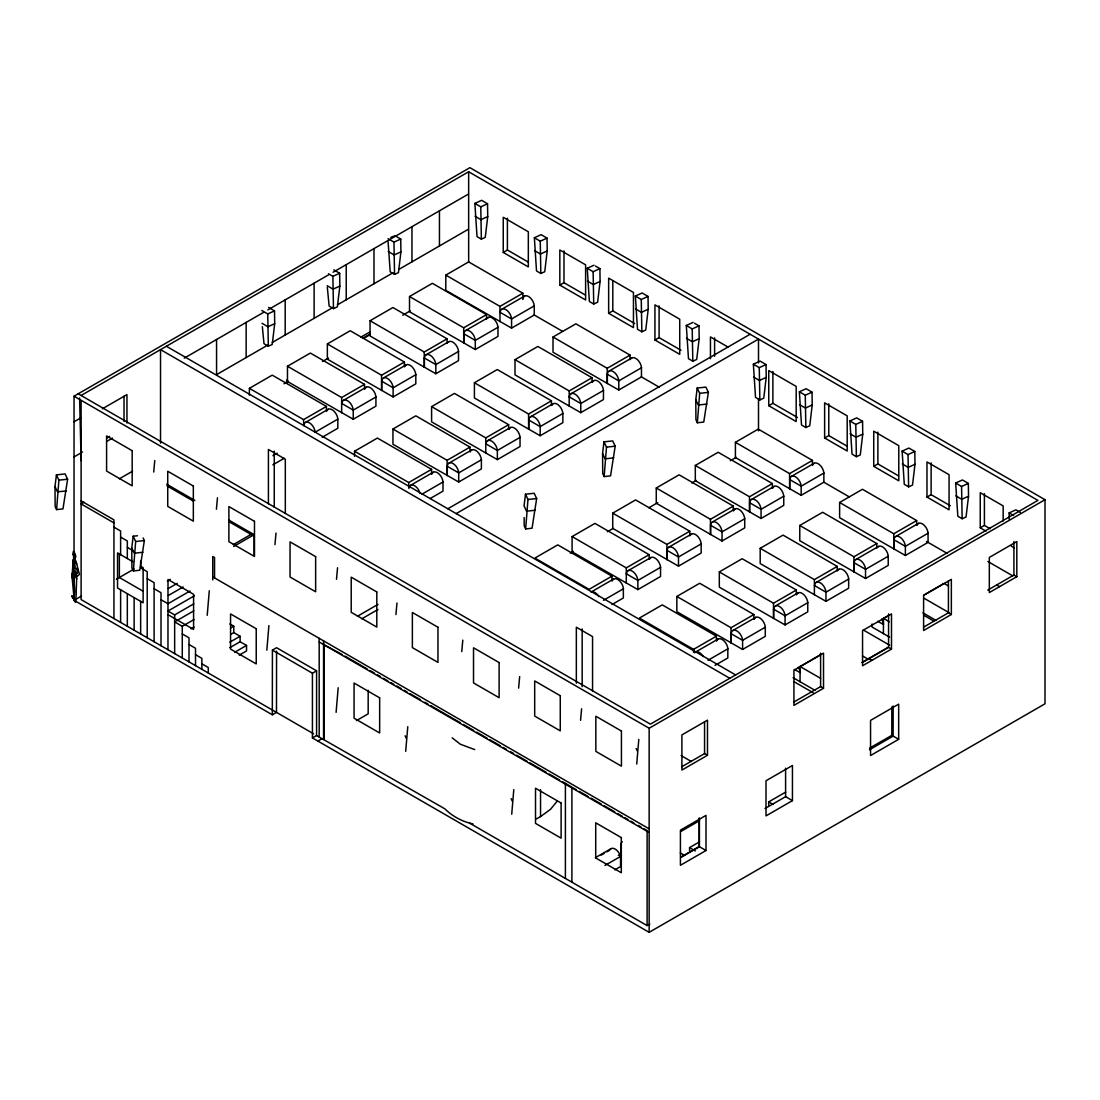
<?xml version="1.0" encoding="UTF-8"?>
<svg xmlns="http://www.w3.org/2000/svg" width="1100" height="1100" viewBox="0 0 1100 1100"><rect width="100%" height="100%" fill="white"/><g stroke="black" fill="none" stroke-linecap="round" stroke-linejoin="round"><path stroke-width="1.5" d="M74.841 599.225L73.782 598.661A6.738 2.021 77.1 0 0 73.301 597.919L74.044 600.298L272.332 714.78L272.415 650.114L276.567 647.721L316.58 670.821L316.58 735.543L444.826 808.803C452.402 816.351 462.413 821.714 472.931 823.914M276.567 651.118L276.485 712.388L272.332 714.78M74.401 561.811L74.759 568.37L74.429 561.179L74.456 562.169M74.401 598.125L74.429 599.239L74.085 597.548L73.301 597.919L75.57 602.168L74.044 600.298L74.044 396.206L469.893 167.667L1045 499.703L1045 703.794L649.151 932.332L312.428 737.935L312.428 673.214L272.415 650.114M73.466 597.919L73.604 597.369M74.058 598.661L71.926 595.994L72.737 598.166M73.892 559.116L73.535 566.101L73.494 564.891A3.644 1.086 77.1 0 1 73.659 563.764L73.37 559.322L71.995 576.194L73.948 597.163M56.581 509.589L58.905 480.15L56.416 474.87L65.106 473.949L67.609 479.229L62.975 508.915L56.581 509.589L55.151 506.564L55 486.585L56.416 474.87M143.124 537.928L144.361 540.567L139.741 570.254L133.347 570.941L135.671 541.489L133.183 536.209L137.528 535.755M153.711 472.051L154.77 460.529M207.212 615.326L209.289 590.714M216.411 509.245L217.47 497.723M266.832 650.169L268.909 625.57M274.945 544.61L276.004 533.074M336.49 579.301L337.549 567.765M336.105 712.346L338.181 687.734M395.918 614.543L396.976 603.02M405.694 751.314L407.784 726.715M461.752 651.626L462.811 640.104M525.649 528.921L527.973 499.482L525.484 494.203L534.174 493.268L536.663 498.547L532.043 528.234L525.649 528.921L524.219 525.882L524.15 517.564M511.72 814.234L513.796 789.635M518.609 688.119L519.668 676.596M580.553 720.308L581.611 708.785M604.161 476.561L606.485 447.123L603.996 441.842L612.686 440.908L615.189 446.188L610.555 475.874L604.161 476.561L602.731 473.522L602.58 453.544L603.996 441.842M636.721 764.019L638.798 739.406M697.359 422.757L699.683 393.319L697.194 388.039L705.884 387.104L708.372 392.384L703.752 422.07L697.359 422.757L695.929 419.719L695.777 399.74L697.194 388.039M75.611 601.934L76.189 594.22A16.445 4.936 77.1 0 0 76.216 591.938L76.684 577.033L74.58 571.354L77.248 576.249L79.448 574.42L75.955 561.206L74.456 560.931L76.725 563.888M72.531 574.227L72.119 573.554L72.366 577.789M268.634 307.423L274.519 310.874L274.697 323.689L272.236 344.465L268.331 346.225L264 343.695L262.35 326.714M333.768 269.816L339.666 273.268L339.845 286.082L337.37 306.859L333.479 308.619L329.134 306.089L327.332 287.403M394.845 235.606L400.744 239.058L400.909 251.873L398.447 272.649L394.543 274.409L390.211 271.879L388.107 241.876M487.726 216.604L485.251 237.38L481.36 239.14L477.029 236.61L474.87 203.404L481.649 200.324L487.547 203.775L487.726 216.604L480.947 219.67L475.049 216.219M547.209 250.951L544.748 271.728L540.842 273.488L536.511 270.944L534.366 237.738L541.145 234.671L547.03 238.123L547.209 250.951L540.43 254.018L534.531 250.566M595.485 266.062L599.913 268.647L600.077 281.476L597.616 302.252L593.725 304.012L589.38 301.469L587.235 268.262L594.014 265.196M648.202 309.251L645.741 330.028L641.85 331.801L637.505 329.257L635.36 296.051L642.139 292.985L648.038 296.436L648.202 309.251L641.424 312.331L635.539 308.88M694.581 323.276L698.995 325.861L699.174 338.676L696.699 359.453L692.808 361.212L688.476 358.683L686.317 325.476L693.096 322.41M766.219 377.396L763.758 398.159L759.852 399.933L755.521 397.389L753.362 364.183L760.155 361.116L766.04 364.567L766.219 377.396L759.44 380.462L753.541 377.011M812.213 404.979L809.751 425.755L805.846 427.515L801.515 424.985L799.37 391.779L806.149 388.712L812.048 392.164L812.213 404.979L805.434 408.059L799.535 404.607M862.744 434.156L860.282 454.933L856.378 456.692L852.046 454.163L849.901 420.956L856.68 417.876L862.565 421.328L862.744 434.156L855.965 437.223L850.066 433.771M914.98 464.31L912.519 485.086L908.614 486.846L904.282 484.316L902.138 451.11L908.916 448.044L914.801 451.495L914.98 464.31L908.201 467.39L902.303 463.939M968.523 496.224L966.048 517L962.156 518.76L957.825 516.23L955.666 483.024L962.445 479.957L968.344 483.409L968.523 496.224L961.744 499.29L955.845 495.839M133.347 570.941L131.917 567.902L131.766 547.924L133.183 536.209M525.484 494.203L524.067 505.904L526.556 511.184L535.246 510.249M76.491 574.035C80.795 570.474 74.126 563.2 76.395 573.898M73.975 560.89C73.562 561.66 73.398 551.265 73.604 553.85A15.056 4.524 77.1 0 1 73.343 554.4L73.838 553.506A3.74 1.127 77.1 0 1 74.002 553.355L75.157 559.9A3.121 0.935 77.1 0 0 75.529 560.89L75.474 560.862M74.058 597.465C76.505 584.746 70.263 571.257 73.851 558.745M72.407 575.85L72.655 578.256M74.236 561.22L73.989 560.656M557.136 801.254L550.44 809.394L540.54 816.571A60.294 34.815 0 0 1 536.236 818.909M81.111 395.491L468.655 171.751L1037.933 500.404L650.375 724.157L78.196 393.814M74.044 421.781L81.029 417.752M184.25 358.16L263.505 312.4M267.836 309.897L328.721 274.752M333.107 272.222L468.435 194.081M102.369 408.801L126.954 394.611L126.954 423.06M74.044 456.926L82.514 452.031M106.672 438.089L109.574 436.411M267.836 345.043L216.562 374.646L216.562 339.501M272.168 342.54L333.107 307.354M337.48 304.824L392.975 272.786M398.819 269.418L468.435 229.212M106.7 441.444L112.489 438.103M249.384 395.12L249.384 388.341L272.236 375.141L326.425 406.436L326.425 411.001M364.801 388.987A8.085 4.675 60 0 1 370.934 388.094A8.085 4.675 60 0 1 375.925 397.018L375.925 406.147L353.237 419.251L287.471 381.48L287.471 366.245L310.337 353.059L364.513 384.34L364.513 388.905M534.256 315.012L511.569 328.116L445.803 290.345L445.803 275.11L468.655 261.91L522.844 293.191L522.844 299.296A8.085 4.675 60 0 1 528.55 296.491A8.085 4.675 60 0 1 534.256 305.882L534.256 315.012L562.499 331.32M404.69 366.671A8.085 4.675 60 0 1 410.822 365.777A8.085 4.675 60 0 1 415.814 374.701L415.814 383.845L393.126 396.949L327.36 359.178L327.36 343.942L350.226 330.743L404.401 362.024L404.401 366.603M487.465 318.134A8.085 4.675 60 0 1 493.68 318.918A8.085 4.675 60 0 1 497.97 327.291L497.97 336.421L475.283 349.525L409.516 311.754L409.516 296.519L432.382 283.319L486.558 314.6L486.558 319.179M448.002 342.347A8.085 4.675 60 0 1 454.204 343.131A8.085 4.675 60 0 1 458.507 351.491L458.507 360.635L435.82 373.739L370.054 335.968L370.054 320.732L392.92 307.532L447.095 338.814L447.095 343.393M503.25 252.436L528.33 266.915L528.33 231.77L503.25 217.291L503.25 252.436L507.402 250.03L528.055 261.965M360.841 337.178L369.6 332.118M119.35 478.816L132.591 471.171M283.979 383.776L288.434 381.205M322.575 361.487L328.515 358.064M362.656 338.346L370.081 334.056M402.751 315.205L410.176 310.915M363.88 338.236L369.724 334.854M84.054 502.232L81.111 503.938L113.946 522.899M287.471 366.245L341.66 397.526L364.513 384.34M249.384 388.341L303.559 419.623L326.425 406.436M445.803 275.11L499.978 306.391L522.844 293.191M327.36 343.942L381.549 375.224L404.401 362.024M409.516 296.519L463.705 327.8L486.558 314.6M370.054 320.732L424.243 352.014L447.095 338.814M305.553 422.331L328.24 409.241M343.654 400.235L366.341 387.145M501.971 309.1L524.659 296.01M383.529 377.933L406.23 364.829M465.699 330.509L488.386 317.419M341.66 403.631L341.825 403.521A8.085 4.675 60 0 1 347.531 400.73A8.085 4.675 60 0 1 353.237 410.107L353.237 419.251M426.223 354.723L448.91 341.619M499.978 312.482L500.156 312.386A8.085 4.675 60 0 1 505.862 309.595A8.085 4.675 60 0 1 511.569 318.972L511.569 328.116M381.549 381.315L381.714 381.219A8.085 4.675 60 0 1 387.42 378.414A8.085 4.675 60 0 1 393.126 387.805L393.126 396.949M463.705 333.891L463.87 333.795A8.085 4.675 60 0 1 469.576 331.004A8.085 4.675 60 0 1 475.283 340.381L475.283 349.525M424.243 358.105L424.408 358.009A8.085 4.675 60 0 1 430.114 355.204A8.085 4.675 60 0 1 435.82 364.595L435.82 373.739M559.831 285.106L585.612 299.984L585.612 264.839L559.831 249.961L559.831 285.106L563.984 282.7L585.461 295.103M272.896 455.675L277.159 453.214M376.021 396.962L353.237 410.107L341.825 403.521M326.7 411.084A8.085 4.675 60 0 1 332.832 410.19A8.085 4.675 60 0 1 337.824 419.114L315.136 432.204A8.085 4.675 60 0 0 309.43 422.826A8.085 4.675 60 0 0 303.738 425.618L303.559 419.623M534.339 305.827L511.569 318.972L500.156 312.386M415.91 374.646L393.126 387.805L381.714 381.219L381.714 390.362M498.066 327.236L475.283 340.381L463.87 333.795L463.705 343.035L463.705 327.8M458.59 351.436L435.82 364.595L424.408 358.009L424.408 367.152M272.896 464.819L284.24 458.26M322.231 437.25L337.824 428.244L337.824 419.114M75.529 599.445L81.483 596.007M116.421 579.205L134.131 568.975M470.264 451.756A8.085 4.675 60 0 1 476.396 450.862A8.085 4.675 60 0 1 481.388 459.786L481.388 468.93L458.7 482.02L392.947 444.249L392.947 429.027L415.8 415.828L469.989 447.109L469.989 451.674M508.915 429.344A8.085 4.675 60 0 1 515.048 428.45A8.085 4.675 60 0 1 520.039 437.374L520.039 446.518L497.351 459.607L431.599 421.85L431.599 406.615L454.451 393.415L508.64 424.696L508.64 429.261M354.544 456.335L354.544 451.248L377.396 438.061L431.585 469.342L431.585 473.908M630.96 358.627A8.085 4.675 60 0 1 637.175 359.411A8.085 4.675 60 0 1 641.465 367.771L641.465 376.915L618.777 390.019L553.011 352.248L553.011 337.012L575.877 323.812L630.053 355.094L630.053 359.672M551.746 405.474A8.085 4.675 60 0 1 557.865 404.58A8.085 4.675 60 0 1 562.856 413.504L562.856 422.647L540.169 435.737L474.416 397.98L474.416 382.745L497.269 369.545L551.457 400.826L551.457 405.391M592.336 382.401A8.085 4.675 60 0 1 598.469 381.507A8.085 4.675 60 0 1 603.46 390.431L603.46 399.561L580.773 412.665L515.006 374.894L515.006 359.659L537.873 346.459L592.048 377.754L592.048 382.319M608.644 313.28L633.462 327.607L633.462 292.476L608.644 278.149L608.644 313.28L612.796 310.887L634.686 323.524M167.338 581.075L170.28 579.384M233.351 544.596L251.006 534.408M233.667 546.48L254.114 534.669L254.114 555.087M168.369 588.473L177.21 583.371M168.369 595.485L183.095 586.987M190.039 591.002L167.97 603.735L161.012 599.72M194.452 595.76L167.97 611.05L174.653 614.9L193.779 603.859M431.599 406.615L485.774 437.896L508.64 424.696M654.94 340.01L679.731 354.324L679.731 319.192L654.94 304.865L654.94 340.01L659.092 337.618L680.969 350.254M354.544 451.248L408.732 482.529L431.585 469.342M392.947 429.027L447.123 460.309L469.989 447.109M553.011 337.012L607.2 368.294L630.053 355.094M474.416 382.745L528.591 414.026L551.457 400.826M515.006 359.659L569.195 390.94L592.048 377.754M449.116 463.018L471.804 449.914M487.768 440.605L510.455 427.501M410.712 485.237L433.4 472.147M176.124 621.06L193.779 610.871M609.194 371.002L631.881 357.899M530.585 416.735L553.273 403.631M571.189 393.649L593.876 380.559M485.774 443.987L485.953 443.891A8.085 4.675 60 0 1 491.645 441.086A8.085 4.675 60 0 1 497.351 450.478L497.351 459.607M447.123 466.4L447.288 466.304A8.085 4.675 60 0 1 452.994 463.499A8.085 4.675 60 0 1 458.7 472.89L458.7 482.02M607.2 374.385L607.365 374.289A8.085 4.675 60 0 1 613.071 371.484A8.085 4.675 60 0 1 618.777 380.875L618.777 390.019M528.591 420.118L528.77 420.021A8.085 4.675 60 0 1 534.476 417.216A8.085 4.675 60 0 1 540.169 426.607L540.169 435.737M569.195 397.031L569.36 396.935A8.085 4.675 60 0 1 575.066 394.144A8.085 4.675 60 0 1 580.773 403.521L580.773 412.665M174.653 621.913L182.27 626.312L194.04 619.52M520.135 437.319L497.351 450.478L485.953 443.891M421.726 494.299L443.08 481.965M481.484 459.731L458.7 472.89L447.288 466.304L447.288 475.434M641.561 367.716L618.777 380.875L607.365 374.289L607.365 383.433M562.952 413.449L540.169 426.607L528.77 420.021L528.77 429.151M603.556 390.376L580.773 403.521L569.36 396.935M191.097 628.829L194.04 627.124M430.224 498.52L442.998 491.15L442.998 482.02A8.085 4.675 60 0 0 437.993 473.096A8.085 4.675 60 0 0 431.874 473.99M230.821 627.894L233.764 626.189L233.764 632.582L240.116 636.254L240.116 641.74L229.817 647.68M447.837 508.777L750.131 334.249M230.821 634.288L233.764 632.582M229.817 642.194L240.116 636.254M456.211 513.604L758.505 339.089L758.505 362.89M234.768 652.231L246.538 645.439L246.538 650.925L239.181 655.174M357.431 616.275L378.015 604.381M361.817 618.805L377.987 609.455M323.579 644.531L342.004 654.404M768.749 405.721L796.18 421.561L796.18 386.416L768.749 370.576L768.749 405.721L772.888 403.315L797.445 417.491M312.428 673.214L316.58 670.821M649.426 559.336A8.085 4.675 60 0 1 655.559 558.429A8.085 4.675 60 0 1 660.55 567.352L660.55 576.496L637.862 589.6L572.096 551.829L572.096 536.594L594.962 523.394L649.138 554.675L649.138 559.254M690.676 534.751A8.085 4.675 60 0 1 696.877 535.535A8.085 4.675 60 0 1 701.181 543.895L701.181 553.039L678.494 566.143L612.727 528.371L612.727 513.136L635.594 499.936L689.769 531.217L689.769 535.796M733.59 510.744A8.085 4.675 60 0 1 739.709 509.85A8.085 4.675 60 0 1 744.714 518.774L744.714 527.904L722.026 541.007L656.26 503.236L656.26 488.001L679.112 474.815L733.301 506.096L733.301 510.661M772.626 488.194A8.085 4.675 60 0 1 778.759 487.3A8.085 4.675 60 0 1 783.75 496.224L783.75 505.368L761.062 518.471L695.31 480.7L695.31 465.465L718.162 452.265L772.351 483.546L772.351 488.125M812.735 465.053A8.085 4.675 60 0 1 818.854 464.159A8.085 4.675 60 0 1 823.859 473.082L823.859 482.212L801.171 495.316L735.405 457.545L735.405 442.31L758.258 429.11L812.446 460.391L812.446 464.97M570.309 553.135L573.279 551.43M607.365 531.754L613.291 528.33M648.849 507.801L657.745 502.659M691.817 482.982L696.273 480.425M730.345 460.735L736.271 457.325M824.629 437.979L847.192 451.014L847.192 415.869L824.629 402.848L824.629 437.979L828.781 435.586L847.11 446.174M312.428 737.935L316.58 735.543M317.873 741.07L322.011 738.678M356.455 720.596L368.17 713.831L368.17 690.291M611.944 576.152L589.091 589.352L534.902 558.071L557.769 544.871L611.944 576.152L611.944 580.731M572.096 536.594L626.285 567.875L649.138 554.675M612.727 513.136L666.916 544.418L689.769 531.217M656.26 488.001L710.449 519.283L733.301 506.096M695.31 465.465L749.485 496.746L772.351 483.546M735.405 442.31L789.58 473.591L812.446 460.391M613.759 578.957L591.071 592.061A8.085 4.675 60 0 1 598.854 596.544M628.279 570.584L650.966 557.48M668.896 547.126L691.584 534.036M712.429 521.991L735.116 508.901M751.479 499.455L774.166 486.351M791.574 476.3L814.261 463.21M626.285 573.966L626.45 573.87A8.085 4.675 60 0 1 632.156 571.065A8.085 4.675 60 0 1 637.862 580.456L637.862 589.6M666.916 550.509L667.081 550.413A8.085 4.675 60 0 1 672.788 547.621A8.085 4.675 60 0 1 678.494 556.999L678.494 566.143M710.449 525.388L710.614 525.277A8.085 4.675 60 0 1 716.32 522.486A8.085 4.675 60 0 1 722.026 531.864L722.026 541.007M749.485 502.837L749.664 502.741A8.085 4.675 60 0 1 755.356 499.936A8.085 4.675 60 0 1 761.062 509.328L761.062 518.471M789.58 479.683L789.759 479.586A8.085 4.675 60 0 1 795.465 476.795A8.085 4.675 60 0 1 801.171 486.172L801.171 495.316M603.501 600.298L623.452 588.775A8.085 4.675 60 0 0 618.365 579.906A8.085 4.675 60 0 0 612.232 580.8M660.646 567.298L637.862 580.456L626.45 573.87M701.277 543.854L678.494 556.999L667.081 550.413L667.081 559.556M744.796 518.719L722.026 531.864L710.614 525.277L710.614 534.421M783.846 496.169L761.062 509.328L749.664 502.741L749.664 511.885M823.941 473.027L801.171 486.172L789.759 479.586L789.759 488.73M612.013 604.519L623.356 597.974L623.356 588.83M873.73 466.331L898.782 480.796L898.782 445.665L873.73 431.186L873.73 466.331L877.883 463.939L898.521 475.846M754.16 619.19A8.085 4.675 60 0 1 760.293 618.296A8.085 4.675 60 0 1 765.284 627.22L765.284 636.35L742.596 649.454L676.844 611.683L676.844 596.447L699.696 583.261L753.885 614.543L753.885 619.107M796.634 594.66A8.085 4.675 60 0 1 802.766 593.766A8.085 4.675 60 0 1 807.758 602.69L807.758 611.834L785.07 624.938L719.317 587.166L719.317 571.931L742.17 558.731L796.359 590.013L796.359 594.591M838.145 569.938A8.085 4.675 60 0 1 844.36 570.721A8.085 4.675 60 0 1 848.65 579.081L848.65 588.225L825.963 601.329L760.196 563.558L760.196 548.322L783.062 535.123L837.237 566.404L837.237 570.982M877.718 547.099A8.085 4.675 60 0 1 883.933 547.869A8.085 4.675 60 0 1 888.223 556.243L888.223 565.373L865.535 578.476L799.769 540.705L799.769 525.47L822.635 512.284L876.81 543.565L876.81 548.13M916.933 525.209A8.085 4.675 60 0 1 923.065 524.315A8.085 4.675 60 0 1 928.056 533.239L928.056 542.382L905.369 555.473L839.616 517.715L839.616 502.48L862.469 489.28L916.657 520.561L916.657 525.126M926.97 497.062L949.066 509.822L949.066 474.691L926.97 461.931L926.97 497.062L931.122 494.67L950.276 505.725M716.416 636.171L662.241 604.89L639.375 618.076L693.564 649.357L716.416 636.171L716.416 640.736M676.844 596.447L731.019 627.729L753.885 614.543M719.317 571.931L773.492 603.212L796.359 590.013M760.196 548.322L814.385 579.604L837.237 566.404M799.769 525.47L853.957 556.751L876.81 543.565M839.616 502.48L893.791 533.761L916.657 520.561M695.544 652.066L718.231 638.976M733.013 630.438L755.7 617.348M775.486 605.921L798.174 592.817M816.379 582.312L839.066 569.209M855.951 559.46L878.639 546.37M895.785 536.47L918.473 523.366M731.019 633.834L731.184 633.724A8.085 4.675 60 0 1 736.89 630.933A8.085 4.675 60 0 1 742.596 640.31L742.596 649.454M773.492 609.304L773.671 609.207A8.085 4.675 60 0 1 779.364 606.402A8.085 4.675 60 0 1 785.07 615.794L785.07 624.938M814.385 585.695L814.55 585.599A8.085 4.675 60 0 1 820.256 582.794A8.085 4.675 60 0 1 825.963 592.185L825.963 601.329M853.957 562.856L854.122 562.746A8.085 4.675 60 0 1 859.829 559.955A8.085 4.675 60 0 1 865.535 569.332L865.535 578.476M893.791 539.852L893.97 539.756A8.085 4.675 60 0 1 899.662 536.951A8.085 4.675 60 0 1 905.369 546.342L905.369 555.473M707.974 660.303L727.911 648.794A8.085 4.675 60 0 0 722.824 639.925A8.085 4.675 60 0 0 716.705 640.819M765.38 627.165L742.596 640.31L731.184 633.724L731.184 642.868M807.854 602.635L785.07 615.794L773.671 609.207L773.671 618.351M848.746 579.026L825.963 592.185L814.55 585.599M888.319 556.188L865.535 569.332L854.122 562.746L854.122 571.89M928.152 533.184L905.369 546.342L893.97 539.756L893.97 548.886M715.055 665.349L727.829 657.979L727.829 648.849M1003.173 520.987L1003.173 505.918L980.251 492.69L980.251 527.835L984.404 525.429L990.138 528.743M74.044 396.206L649.151 728.241L1045 499.703M800.03 681.808L800.126 666.531L820.133 654.981M883.396 633.683L883.492 618.393L889.199 615.092M924.069 594.962L944.075 583.413L948.461 585.956M862.098 662.365L888.319 647.226L891.495 649.041L891.495 613.91L862.551 630.616L862.551 665.761L891.495 649.041M681.821 766.727L704.564 753.596L707.492 755.274L707.492 720.143L681.904 734.91L681.904 770.055L707.492 755.274M793.966 701.979L820.6 686.606L823.515 688.284L823.515 653.152L793.925 670.244L793.925 705.375L823.515 688.284M862.331 662.502L888.566 647.364L888.566 613.896M923.959 626.931L948.42 612.796L951.349 614.487L951.349 579.356L923.601 595.361L923.601 630.506L951.349 614.487M987.773 590.109L1013.925 575.011L1016.826 576.689L1016.826 541.544L989.326 557.425L989.326 592.556L1016.826 576.689M595.361 857.697L610.981 848.691M601.219 855.126L604.051 853.476M606.898 851.84L609.73 850.204M618.31 855.374L621.17 853.724L621.17 843.604A7.879 4.551 60 0 1 622.27 841.72M604.931 865.466L620.551 856.446A8.209 4.744 60 0 0 615.725 849.434A8.209 4.744 60 0 0 610.266 849.324M680.831 831.463L699.531 820.669M614.873 869.852L620.551 866.58L620.551 856.446M689.562 850.795L689.562 847.591L699.518 841.844M768.707 805.104L768.707 801.9L785.758 792.055M680.666 857.23L699.16 846.56L706.008 850.52L706.008 815.389L680.419 830.156L680.419 865.301L706.008 850.52M765.023 808.541L785.593 796.661L792.44 800.621L792.44 765.49L766.013 780.753L766.013 815.884L792.44 800.621M869.605 748.151L891.811 735.336L898.673 739.296L898.673 704.151L870.554 720.39L870.554 755.535L898.673 739.296M680.941 857.395L699.421 846.711L699.421 818.276M869.454 749.774L893.131 736.093L893.131 705.98M469.728 823.185L647.116 925.595L649.852 924.014M390.775 237.449L393.484 236.211M388.066 238.673L393.965 242.124L400.744 239.058M474.87 203.404L480.769 206.855L487.547 203.775M328.46 273.749L332.887 276.334L339.666 273.268M400.909 251.873L394.13 254.952L388.231 251.501M261.855 310.489L267.74 313.94L274.519 310.874M339.845 286.082L333.053 289.149L327.168 285.697M274.697 323.689L267.919 326.755L262.02 323.317M534.366 237.738L540.251 241.189L547.03 238.123M587.235 268.262L593.134 271.714L599.913 268.647M600.077 281.476L593.299 284.543L587.414 281.091M635.36 296.051L641.259 299.502L648.038 296.436M686.317 325.476L692.216 328.928L698.995 325.861M699.174 338.676L692.395 341.756L686.496 338.305M753.362 364.183L759.261 367.634L766.04 364.567M799.37 391.779L805.269 395.23L812.048 392.164M849.901 420.956L855.786 424.408L862.565 421.328M902.138 451.11L908.023 454.561L914.801 451.495M955.666 483.024L961.565 486.475L968.344 483.409M1009.236 519.31L1009.154 512.902L1015.933 509.822L1020.36 512.421M699.683 393.319L708.372 392.384M706.956 404.085L698.266 405.02L695.777 399.74M58.905 480.15L67.609 479.229M66.192 490.93L57.489 491.865L55 486.585M606.485 447.123L615.189 446.188M613.759 457.889L605.069 458.824L602.58 453.544M135.671 541.489L144.361 540.567M527.973 499.482L536.663 498.547M142.945 552.269L134.255 553.204L131.766 547.924M474.705 749.581L460.322 744.219L452.183 737.825M73.617 597.726L72.669 597.204M71.981 595.98L72.614 597.121M75.515 600.284L74.511 598.414M728.282 347.215L710.449 336.916L710.449 358.669M980.251 527.835L985.985 531.135M987.896 561.495L1012.784 575.877M641.314 376.819L659.148 387.131M823.9 482.24L849.173 496.829M926.461 541.447L947.265 553.465M996.683 584.966L999.584 586.644M924.138 598.304L949.039 612.673M922.928 612.837L936.045 620.4M923.918 615.34L934.175 621.266M883.492 618.393L889.35 621.775M877.69 621.252L883.492 624.484A8.085 4.675 60 0 0 881.678 619.107M889.57 637.134L872.08 627.041L872.08 623.989M863.349 630.025L889.707 645.246M868.862 658.46L872.025 660.289M862.455 655.902L868.312 659.285M800.126 666.531L820.628 678.356M794.324 669.377L800.126 672.623A8.085 4.675 60 0 0 798.311 667.232M793.086 677.696L814.949 690.319M794.186 681.794L813.23 692.78M166.375 346.266L735.639 674.933M729.809 678.301L160.531 349.635L160.531 443.135M768.707 801.9L773.066 804.416M681.106 755.59L691.433 761.558M166.664 484.192L194.824 500.445M228.91 520.121L254.114 534.669M166.953 485.87L193.49 501.201M228.883 521.634L252.794 535.439M689.562 847.591L695.379 850.946M81.111 500.899L113.946 519.846L113.946 618.544M212.754 576.895L648.89 828.699M344.96 656.109L367.152 668.924M370.109 670.629L374.55 673.186M377.506 674.905L380.462 676.61M383.419 678.315L387.86 680.873M390.816 682.591L393.786 684.296M396.743 686.001L401.184 688.572M404.14 690.277L407.096 691.982M410.053 693.688L420.42 699.669M424.848 702.24L427.817 703.945M430.774 705.65L460.364 722.741M463.32 724.446L473.674 730.428M476.63 732.133L486.998 738.114M489.954 739.819L500.308 745.8M503.264 747.505L506.22 749.21M510.661 751.781L513.618 753.486M516.587 755.191L526.941 761.173M529.898 762.878L546.178 772.282M549.134 773.987L559.487 779.969M562.444 781.674L571.904 787.133L571.904 882.173M573.375 787.985L576.331 789.69M579.274 791.395L588.129 796.496M591.071 798.201L601.398 804.155M604.34 805.86L614.666 811.827M617.623 813.532L622.036 816.076M624.993 817.781L627.935 819.486M630.891 821.191L633.834 822.896M638.261 825.44L641.217 827.145M644.16 828.85L647.116 830.555L647.116 925.595M319.179 642.001L648.89 832.356M680.336 852.926L684.695 855.429M113.946 527.161L120.615 531.011L120.615 554.661M120.615 537.102L127.325 540.98L127.325 558.539M127.325 547.374L132.77 550.509M132.77 561.674L117.535 552.888L117.535 588.019L143.124 602.8L143.124 567.655L140.649 566.225M229.859 623.934L233.764 626.189M147.208 578.655L154.096 582.629L154.096 641.726M154.096 588.72L161.012 592.721L161.012 645.727M240.116 641.74L246.538 645.439M143.137 591.236L119.364 577.5L119.364 553.589M167.998 614.666L193.586 629.434L193.586 594.303L167.998 579.521L167.97 649.743M182.27 633.93L189.008 637.821L189.008 661.884M189.008 644.518L195.511 648.271L195.511 665.638M195.511 654.665L201.864 658.336L201.864 669.309M201.864 663.822L208.285 667.521L208.285 673.007M313.61 733.824L81.111 599.596L81.111 400.647M1009.154 512.902L1013.567 515.487M1011.299 546.109L1014.2 547.8M72.573 577.514L72.105 573.54M74.979 601.219L74.14 599.569M636.13 748.481L637.381 751.121M511.129 798.696L512.38 801.336M405.116 735.776L406.354 738.416M73.7 557.398L74.841 558.69L75.68 557.329A3.08 0.921 77.1 0 0 75.639 556.036L75.584 555.692A3.451 1.031 77.1 0 0 75.295 554.414L73.961 551.719A3.438 1.031 77.1 0 0 73.562 551.554L73.343 551.678A2.956 0.88 77.1 0 0 73.123 552.283L73.343 555.225M76.766 578.971C75.144 575.011 70.441 570.24 72.669 578.531M79.599 397.966L81.111 460.68M962.156 518.76L961.565 486.475M908.614 486.846L908.023 454.561M856.378 456.692L855.786 424.408M805.846 427.515L805.269 395.23M759.852 399.933L759.261 367.634M692.808 361.212L692.216 328.928M641.85 331.801L641.259 299.502M593.725 304.012L593.134 271.714M540.842 273.488L540.251 241.189M481.36 239.14L480.769 206.855M394.543 274.409L393.965 242.124M333.479 308.619L332.887 276.334M268.331 346.225L267.74 313.94M1013.898 541.53L1013.925 575.011M984.404 493.639L984.404 525.429M948.42 581.006L948.42 612.796M931.122 462.88L931.122 494.67M893.791 533.761L893.791 548.996M891.811 706.888L891.811 735.336M877.883 432.135L877.883 463.939M853.957 556.751L853.957 571.986M828.781 403.796L828.781 435.586M820.6 653.139L820.6 686.606M814.385 579.604L814.385 594.839M789.58 473.591L789.58 488.826M785.593 768.213L785.593 796.661M773.492 603.212L773.492 618.447M772.888 371.525L772.888 403.315M758.505 398.585L758.505 430.884M749.485 496.746L749.485 511.981M731.019 627.729L731.019 642.964M714.601 337.865L714.601 356.276M710.449 519.283L710.449 534.518M704.564 721.806L704.564 753.596M699.16 818.125L699.16 846.56M693.564 649.357L693.564 652.41M666.916 544.418L666.916 559.652M659.092 305.827L659.092 337.618M649.151 728.241L649.151 932.332M626.285 567.875L626.285 583.11M612.796 280.761L612.796 310.887M607.2 368.294L607.2 383.529M592.556 690.896L592.556 636.598L576.345 627.234L576.345 683.224M582.175 628.952L582.175 686.648M569.195 390.94L569.195 406.175M565.4 783.379L565.4 878.419M563.984 250.91L563.984 282.7M540.54 789.607L540.54 816.571M528.591 414.026L528.591 429.261M507.402 218.24L507.402 250.03M499.978 306.391L499.978 321.626M485.774 437.896L485.774 453.131M468.655 171.751L468.655 261.91M447.123 460.309L447.123 475.53M439.45 210.815L439.45 245.96M424.243 352.014L424.243 367.249M411.964 226.696L411.964 261.827M408.732 482.529L408.732 487.107M381.549 375.224L381.549 390.459M373.986 248.614L373.986 283.759M346.239 264.632L346.239 299.778M341.66 397.526L341.66 412.761M324.239 644.146L324.239 739.186M323.579 640.888L323.579 739.571M319.179 638.344L319.179 737.041M314.119 283.181L314.119 318.312M286.646 380.009L286.646 383.364M285.326 513.507L285.326 459.223L268.414 449.46L268.414 503.759M285.189 299.887L285.189 335.019M274.257 451.179L274.257 507.169M246.153 322.424L246.153 357.555M214.541 577.926L214.541 557.521L212.754 556.49L212.754 579.947M182.27 626.312L182.27 657.993M174.653 614.9L174.653 653.592M147.208 637.752L147.208 571.656L140.649 567.861L140.649 561.165M140.649 601.37L140.649 633.971M134.131 597.602L134.131 630.204M127.325 593.67L127.325 626.271M124.025 396.275L124.025 421.369M120.615 589.793L120.615 622.394M694.636 652.795A8.085 4.675 60 0 1 703.312 656.562M408.897 488.524A8.085 4.675 60 0 1 413.889 485.375A8.085 4.675 60 0 1 420.021 493.35M560.271 695.723L534.683 680.941L534.683 716.086L560.271 730.854L560.271 695.723M621.431 731.032L595.842 716.251L595.842 751.396L621.431 766.164L621.431 731.032M132.179 450.711L106.59 435.944L106.59 471.075L132.179 485.856L132.179 450.711M193.339 486.021L167.736 471.254L167.736 506.385L193.339 521.166L193.339 486.021M254.485 521.331L228.896 506.564L228.896 541.695L254.485 556.476L254.485 521.331M315.645 556.641L290.056 541.874L290.056 577.005L315.645 591.786L315.645 556.641M376.805 591.951L351.216 577.17L351.216 612.315L376.805 627.096L376.805 591.951M437.965 627.261L412.376 612.48L412.376 647.625L437.965 662.393L437.965 627.261M499.111 662.571L473.522 647.79L473.522 682.935L499.111 697.702L499.111 662.571M379.651 697.84L354.062 683.059L354.062 718.204L379.651 732.971L379.651 697.84M621.308 837.609L595.719 822.827L595.719 857.973L621.308 872.74L621.308 837.609M561.11 803.014L535.521 788.246L535.521 823.378L561.11 838.159L561.11 803.014M256.231 628.76L230.56 613.938L230.56 649.082L256.231 663.905L256.231 628.76"/></g></svg>
